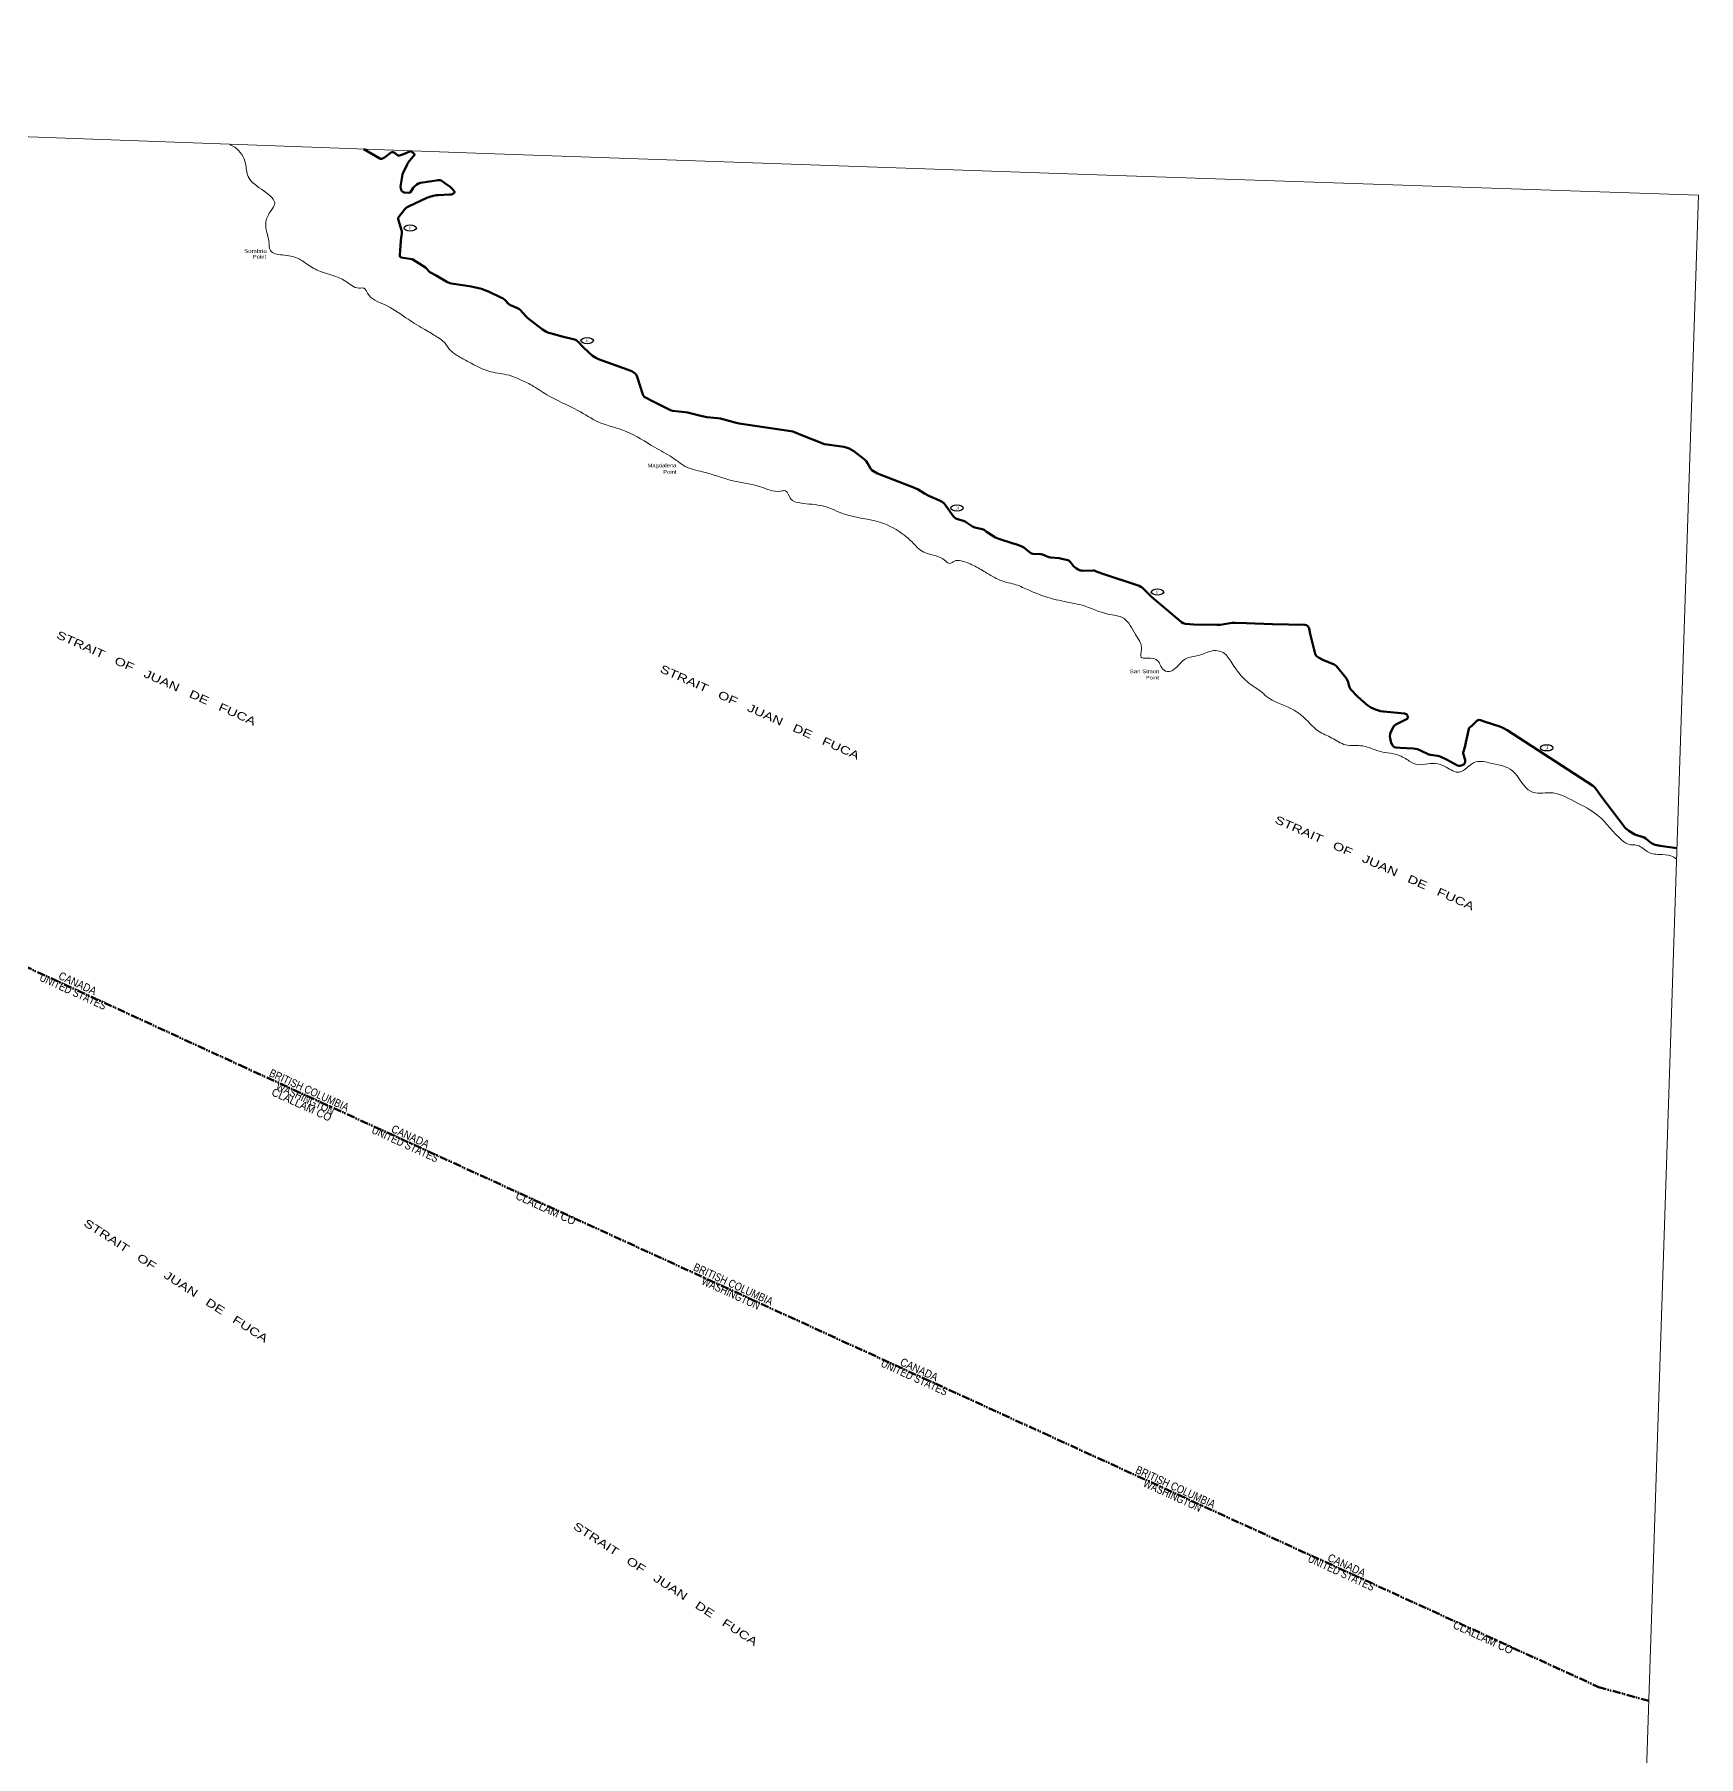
# Model space of a CAD drawing. Header units: feet. Extents: x -955330 to -733631, y 195788 to 387588.
# Drawn here: x -816808 to -733631, y 301494 to 387588 of the extents above; entities that cross this region are included whole.
import ezdxf
from ezdxf.enums import TextEntityAlignment as Align

# ---------------------------------------------------------------- set-up
doc = ezdxf.new("R2010")
doc.units = ezdxf.units.FT
doc.header["$LTSCALE"] = 80
doc.linetypes.add('DASH_DOUBLE_DOT', pattern=[9.2, 5, -1.2, 0.3, -1.2, 0.3, -1.2])
for name, color, linetype, lineweight in [('10', 7, 'DASH_DOUBLE_DOT', 70), ('17', 7, 'Continuous', 25), ('23', 7, 'Continuous', 70), ('39', 7, 'Continuous', 13), ('4', 7, 'Continuous', 13), ('41', 7, 'Continuous', 13)]:
    doc.layers.add(name, color=color, linetype=linetype, lineweight=lineweight)
doc.layers.add('12', color=7, linetype='Continuous')
doc.layers.add('42', color=7, linetype='Continuous')

msp = doc.modelspace()

# ---------------------------------------------------------------- linework, layer by layer
at = {"layer": '10'}
for p, q in [((-806532.62, 336053.99), (-796537.22, 331480.04)), ((-796537.22, 331480.04), (-766352.18, 317653.51))]:
    msp.add_line(p, q, dxfattribs=at)
for points in [[(-856800.04, 359189.5), (-826686.33, 345329.71), (-806532.62, 336053.99)], [(-766352.18, 317653.51), (-738628, 304968.79), (-736077.85, 304262.05)]]:
    msp.add_lwpolyline(points, dxfattribs=at)
at = {"layer": '17'}
for centre in [(-798025.64, 377908.76), (-789181.22, 372282.52), (-770697.57, 363914.8), (-760674.1, 359711.4), (-741222.75, 351923.57)]:
    msp.add_ellipse(centre, major_axis=(309.24, -1), ratio=0.500121, dxfattribs=at)
at = {"layer": '23'}
for points in [[(-800342.24, 381856.77), (-799547.54, 381386.01), (-799515.75, 381375.44), (-799487.86, 381371.54), (-799458.87, 381372.09), (-799427.63, 381377.12), (-799374.09, 381396.09), (-799318.8, 381429.44), (-798956.93, 381695.15), (-798935.75, 381707.98), (-798921.95, 381711.71), (-798903.4, 381710.22), (-798881.08, 381701.85), (-798756.4, 381630.88), (-798637.93, 381538.92), (-798617.86, 381528.88), (-798605.59, 381527.77), (-798584.4, 381528.88), (-798564.31, 381534.46), (-798370.23, 381602.14), (-798045.54, 381743.59), (-797996.57, 381748.17), (-797963.11, 381735.89), (-797822.3, 381627.32), (-797806.96, 381593.05), (-797811.42, 381565.15), (-798123.75, 381182.24), (-798177.27, 381087.54), (-798380.27, 380675.77), (-798395.89, 380628.9), (-798404.89, 380593.48), (-798510.05, 379982.47), (-798502.96, 379885.7), (-798476.19, 379818.74), (-798440.5, 379751.79), (-798401.29, 379718.27), (-798324.49, 379693.76), (-798066.15, 379674.28), (-798032.26, 379680.37), (-798007.72, 379702.69), (-797872.81, 379912.34), (-797811.41, 379990.59), (-797699.87, 380086.56), (-797608.4, 380142.36), (-797566.02, 380157.98), (-797510.45, 380170.43), (-796615.7, 380305.28), (-796546.51, 380300.58), (-796481.85, 380278.5), (-796290.5, 380158.05), (-796027.52, 379973.24), (-795897.38, 379836.6), (-795839.38, 379777.45), (-795814.84, 379737.28), (-795809.47, 379705.67), (-795828.23, 379668.09), (-795857.23, 379641.31), (-795890.69, 379621.22), (-795959.84, 379594.44), (-796066.32, 379578.96), (-796606.78, 379558.73), (-796715.43, 379548.49), (-796798.62, 379535.3), (-796872.24, 379517.45), (-797039.55, 379466.11), (-797191.45, 379411.71), (-798114.77, 378994.21), (-798212.96, 378932.71), (-798288.8, 378856.82), (-798601.12, 378477.41), (-798627.89, 378414.92), (-798633.63, 378345.47), (-798462.81, 377805.63), (-798452.64, 377734.06), (-798449.42, 377640.47), (-798485.11, 377426.21), (-798502.16, 377272.79), (-798511.11, 377012.22), (-798551.93, 376559.1), (-798545.35, 376505.57), (-798529.73, 376473.21), (-798502.96, 376447.55), (-798480.31, 376439.09), (-797945.26, 376356.04), (-797894.67, 376336.89), (-797260.29, 375938.68), (-797206.86, 375888.47), (-797098.49, 375748.58), (-797050.7, 375707.69), (-796735.49, 375535.44), (-796200.77, 375218.92), (-796074.73, 375170.07), (-795973.23, 375143.04), (-795296.3, 375045.1), (-794980.63, 374985.61)], [(-794980.63, 374985.61), (-794537.64, 374886.77), (-794412.88, 374849.78), (-794348.39, 374821.62), (-794121.76, 374729.58), (-793489.16, 374437.13), (-793384.74, 374384.01), (-793345.45, 374359.74), (-793300.21, 374320.8), (-793097.65, 374111.1), (-793063.58, 374081.2), (-793021.99, 374054.62), (-792660.23, 373901.7), (-792596.87, 373868.54), (-792550.66, 373832.72), (-792238.08, 373490.14), (-792144.02, 373405.09), (-791412.87, 372845.05), (-791252.19, 372744), (-791118.18, 372674.65), (-791033.81, 372646.12), (-790427.12, 372481.52), (-789875.16, 372355.66), (-789753.41, 372314.59), (-789653.36, 372240.09), (-789355.82, 371920.78), (-788909.39, 371521.2), (-788752.22, 371418.49), (-788622.89, 371359.39), (-786954.93, 370748.14), (-786834.6, 370672.88), (-786769.91, 370617.4), (-786709.84, 370557.3), (-786678.98, 370476.78), (-786542.52, 370049.8), (-786400.24, 369584.15), (-786363.27, 369514.8), (-786327.16, 369476.52), (-786206.16, 369399.23), (-785981.33, 369287.18), (-785018.59, 368809.78), (-784916.68, 368777.35), (-784281.7, 368704.66), (-784159.1, 368684.96), (-783441.3, 368506.62), (-783207.19, 368463.06), (-782671.17, 368407.58), (-782522.92, 368381.89), (-781741.45, 368177.45), (-781585.26, 368146.38), (-778996.41, 367752.91), (-778909.76, 367730.31), (-778826.59, 367702.57), (-778507.86, 367567.08), (-777315.54, 367111.93), (-777186.17, 367080.76), (-776839.74, 367044.76), (-776590.08, 367011.42), (-776354.41, 366969.81), (-776234.27, 366932.83), (-776081.78, 366881.97), (-775966.69, 366820.26), (-775859.97, 366752.53), (-775336.53, 366359.27), (-775217.67, 366246.3), (-775162.21, 366153.84), (-775025.29, 365892.45), (-774954.27, 365811.73), (-774875.72, 365747.01), (-774664.7, 365643.49), (-772818.58, 364929.22), (-772629.96, 364831.65), (-772317.01, 364633.14), (-772112.42, 364526.53), (-771565.55, 364286.18), (-771437.77, 364216.78), (-771345.35, 364138.19), (-771231.24, 364004.35), (-770874.02, 363481.72), (-770809.33, 363417), (-770757.32, 363388.32), (-770291.78, 363232.08), (-770218.8, 363192.31), (-769923.52, 362996.28), (-769806.59, 362945.45), (-769433.26, 362861.05), (-769344.5, 362816.01), (-769228.12, 362727.26), (-768768.15, 362441.08), (-768605.16, 362372.19), (-767890.02, 362144.52)], [(-767890.02, 362144.52), (-767756.41, 362101.98), (-767482.81, 362008.04), (-767357.52, 361937.63), (-767008.1, 361662.23), (-766960.12, 361635.98), (-766909.29, 361625.58), (-766556.85, 361612.8), (-766486.48, 361603.62), (-766419.48, 361583.97), (-766100.96, 361453.43), (-766012.83, 361434.88), (-765592.33, 361402.52), (-765524.34, 361391.21), (-765155.66, 361298.5), (-765121, 361284.63), (-765092.44, 361266.45), (-765044.76, 361224.53), (-764861.37, 360988.61)], [(-764861.37, 360988.61), (-764729.2, 360885.2), (-764643.78, 360833.24), (-764539.9, 360797.43), (-764466.02, 360782.43), (-764401.62, 360776.93), (-763903.94, 360794.14), (-763847.34, 360787.05), (-763773.47, 360763.95), (-763462.76, 360643.99), (-761597.66, 360023.09), (-761501.91, 359978.7), (-761441.89, 359932.5), (-761285.71, 359792.64), (-760968.34, 359477.37), (-759480.4, 358200.56), (-759391.94, 358149.52), (-759271.9, 358126.43), (-758852.29, 358094.93), (-757707.57, 358065.11), (-757545.14, 358071), (-756935.7, 358168), (-756793.66, 358178.4), (-756246.99, 358151.66), (-754934.58, 358099.31), (-753318.02, 358070.63), (-753232.87, 358057.15), (-753182.08, 358024.81), (-753119.97, 357954), (-753094.36, 357895.48), (-753038.83, 357629.71), (-752788.17, 356622.76), (-752738.85, 356521.29), (-752628.05, 356433.52), (-752402.89, 356322.15), (-751838.54, 356087.09), (-751748.03, 356020.99), (-751223, 355385.67), (-751155.22, 355262.57), (-751076.73, 354953.08), (-751022.54, 354862.76), (-750673.62, 354487.2), (-750378.97, 354226.23)], [(-750378.97, 354226.23), (-750167.22, 354038.68), (-750005.59, 353939.17), (-749779.35, 353846.79), (-749525.42, 353754.41), (-749386.14, 353733.3), (-748336.38, 353638.96), (-748271.89, 353621.61), (-748232.66, 353604.28), (-748179.81, 353540.63), (-748154.16, 353464.56), (-748151.85, 353432.22), (-748163.4, 353410.28), (-748202.34, 353380.6), (-748434.05, 353261.41), (-748768.23, 353086.94), (-748828.25, 353045.37), (-748873.42, 352988.38), (-749026.77, 352671.22), (-749047.13, 352604.92), (-749056.79, 352507.24), (-749049.86, 352402.15), (-749019.85, 352248.57), (-748994.83, 352180.05), (-748932.13, 352049.94), (-748883.63, 351990.15), (-748837.48, 351962.18), (-748747.44, 351939.08), (-748549.14, 351919.73), (-747893.3, 351890.58), (-747792.4, 351877.5), (-747680.91, 351852.47), (-747525.83, 351792.42), (-747106.09, 351598.42), (-747036.27, 351581.41), (-746674.4, 351529.13), (-746600.8, 351507.61), (-746519.73, 351474.86), (-746235.95, 351343.09), (-745673.66, 351045.02), (-745612.49, 351030.26), (-745557.09, 351030.26), (-745501.68, 351039.5), (-745454.27, 351054.61), (-745370.1, 351094.93), (-745324.74, 351143.36), (-745307.77, 351175.76), (-745298.53, 351221.95), (-745296.22, 351282), (-745301.3, 351328.75), (-745399.58, 351645.15), (-745400.11, 351693.11), (-745312.43, 351963.81), (-745111.68, 352871.04), (-745088.46, 352917.18), (-745053.83, 352961.06), (-744953.91, 353043.48), (-744707.56, 353270.55), (-744649.77, 353304.1), (-744594.44, 353319.05), (-744527.49, 353302.88), (-744299.05, 353216.21), (-743565.46, 352997.04), (-743405.56, 352931.04), (-743193.1, 352806.88), (-738935.75, 350041.14), (-738830.08, 349951.69), (-738751.59, 349857), (-738507.49, 349527.53), (-737300.84, 347921.63), (-737117.17, 347773.77), (-736906.24, 347646.09), (-736807.83, 347598.24), (-736357.77, 347433.11), (-736272.25, 347385.76), (-736119.45, 347264.36), (-735976.76, 347150.18), (-735889.04, 347099.37), (-735797.88, 347067.43), (-735555.05, 347025.46), (-734709.06, 346912.63)]]:
    msp.add_lwpolyline(points, dxfattribs=at)
at = {"layer": '39'}
for points in [[(-807050.51, 382094.7), (-806800.07, 381946.2), (-806442.27, 381581.77), (-806255.8, 381130.05), (-806126.41, 380486.57), (-805884.87, 380167.79), (-805015.34, 379509.9), (-804799.89, 379166.68), (-804981.33, 378785.21), (-805236.38, 378220.89), (-805195.72, 377689.53), (-805093.03, 377248.82), (-805016.44, 376783.66), (-804418.03, 376563.27), (-803624.51, 376387.34), (-803155.11, 376086.78), (-802518.99, 375739), (-801289.41, 375271.96), (-800569.8, 374904.78), (-800325.98, 374897.26), (-800157.8, 374648.06), (-799318.72, 374083.66), (-798239, 373419.29), (-797365.42, 372879.08), (-796755.11, 372515.27), (-796287.72, 372155.87), (-796046.47, 371828.68), (-795686.07, 371539.9), (-795115.93, 371223.58)], [(-795115.93, 371223.58), (-793992.9, 370721.92), (-793084.62, 370546.87), (-792554.76, 370342.7), (-791952.38, 370051.58), (-791196.84, 369577.8), (-789646.8, 368789.34), (-788609.58, 368212.9), (-787233.23, 367742.93), (-785817.24, 366959.12), (-784945.56, 366447.54), (-784486.74, 366127.61), (-784281.6, 365993.82), (-783409.98, 365727.14), (-781907.12, 365278.12), (-780516.66, 364976.56), (-779526.04, 364756.42), (-779273.85, 364773.01), (-779010.58, 364375.42), (-778548.03, 364165.14), (-777362.43, 364005.81), (-776319.18, 363606.5), (-774513.29, 363189.2), (-773310.81, 362539.47), (-772830.87, 362100.58), (-772522.27, 361802.75), (-771784.98, 361532.28), (-771314.63, 361304.85), (-771051.71, 361143.72), (-770829.59, 361262.69), (-770485.53, 361267.66), (-769790.13, 360998.64), (-769197.84, 360657.19), (-768802.89, 360432.38), (-768223.91, 360192.73), (-767832.75, 360103.16), (-767170.86, 359835.31), (-766003.09, 359397.91), (-764922.2, 359162.49)], [(-764922.2, 359162.49), (-764446.07, 359052.08), (-763155.89, 358611.2), (-762363.09, 358398.51), (-761776.75, 357591.89), (-761475.31, 356828.65), (-761488.53, 356456.75), (-761220.75, 356405.48), (-760636.22, 356259), (-760462.81, 355923.16), (-760199.84, 355736.65), (-759746.35, 355933.05), (-759267.31, 356374), (-758629.58, 356538.85), (-757769.77, 356789.36), (-757394.4, 356683.72), (-756965.84, 356178.56), (-756475.67, 355510.56), (-755887.22, 355000.06), (-755541.61, 354768.48), (-755222.75, 354495.48), (-753980.95, 353878.5), (-753486.87, 353557.33), (-752622.24, 352758.33), (-751960.47, 352414.62), (-751273.45, 352070.07), (-750416.04, 352016.01), (-749474.47, 351722.19), (-748871.31, 351625.86), (-748281.66, 351386.11), (-747760.84, 351106.36), (-746799.14, 351141.9), (-746249.47, 350962.73), (-745584.69, 350703.55), (-745197.31, 350936), (-744757.64, 351217.49), (-744009.92, 351158.63), (-742936.72, 350775.78), (-741996.35, 349737.3), (-741544.35, 349654.48), (-741063.2, 349680.7), (-739831.93, 349241.79), (-738660.45, 348542.54), (-737457.71, 347300.65), (-737036.07, 347074.99), (-736749.96, 347065.42), (-736205.4, 346742.56), (-735604.34, 346587.06), (-735008.38, 346524.82), (-734729.18, 346355.76)], [(-824657.91, 304786.52), (-824400.9, 304855.88), (-824120.16, 304777.03), (-823827.07, 304703.79), (-823598.88, 304529.97), (-823205, 304089.73), (-822871.03, 303891.88), (-822330.49, 303670.35), (-822079.58, 303416.98), (-821701.6, 303211.47), (-821389.74, 303060.84), (-821415.86, 302970.96), (-821419.42, 302843.93), (-821250.62, 302694.47), (-820982.49, 302420.29), (-820931.67, 302200.44), (-820867.43, 302056.81), (-820655.73, 301966.35), (-820288.17, 301753.14), (-820291.04, 301595.8), (-820202.85, 301217.15), (-819972.6, 300768.74), (-819656.61, 300482.73), (-818945.92, 300188.4), (-818155.11, 300020.34), (-817929.34, 300066.62), (-817650.79, 299983.81), (-817397.18, 299883.75), (-816990.27, 299786.18), (-816709.31, 299620.53), (-816509.15, 299542.6), (-815941.74, 299519.92), (-815763.94, 299345.92), (-815405.58, 299106.8), (-815050.38, 299025.24), (-814733.9, 298842.15), (-814218.1, 298653.82), (-813618.67, 298625.95), (-813033.89, 298493.64), (-812632.59, 298222.69), (-812353.15, 298160.03), (-811307.69, 297869.67), (-810675.17, 297677.09), (-809695.79, 297167.1), (-809514.74, 296837.55), (-809430.93, 296450.99), (-809425.3, 295982.5), (-809575.55, 295957.69), (-809709.36, 295893.93), (-809791.76, 295578.01), (-809952.12, 295460.72), (-809959, 295166.28), (-809793.21, 294764.62), (-809560.57, 294370.62), (-809263.06, 294030.78), (-808811.42, 293620.74), (-808288.75, 293359.49), (-806668.45, 293032.05), (-806167.49, 293102.63), (-805878.19, 293172.84), (-805478.18, 293101.76), (-805305.38, 292905.73), (-805074.57, 292699.52), (-804974.66, 292312.37), (-804708.05, 291957.51), (-804317.34, 291858.51), (-804047.94, 291842.64), (-803900.39, 291714.15), (-803516.88, 291726.43), (-802767.25, 291630.51), (-802646.57, 291486.84), (-802359.92, 291312.91), (-802009.05, 291316.28), (-801456.95, 291281.73), (-801170.43, 291226.94), (-800969.38, 291353.12), (-800688.02, 291655.74), (-800117.06, 292002.45), (-799826.34, 292208.98), (-799447.88, 292448.26), (-799088.78, 292639.06), (-798960.4, 292854.4), (-798716.43, 292902.04), (-798503.72, 292926.59), (-798592.04, 293026.69), (-798839.63, 293080.11), (-798988.6, 292992.68), (-799206.07, 292722.05), (-799435.29, 292597.17), (-799760.02, 292362.74), (-800391.59, 291980.02)]]:
    msp.add_spline(points, degree=3, dxfattribs=at)
at = {"layer": '4'}
for points in [[(-947494.3, 387588.46), (-916945.33, 386361.51), (-886396.98, 385121.24), (-855846.94, 383922.98), (-825295.3, 382766.75), (-794742.09, 381652.54)], [(-794742.09, 381652.54), (-764187.38, 380580.36), (-733631.22, 379550.22)], [(-733631.22, 379550.22), (-739699.92, 195787.95), (-770508.84, 196826.62), (-801316.3, 197907.67), (-832122.26, 199031.09), (-862926.63, 200196.88), (-893729.37, 201405.05)]]:
    msp.add_lwpolyline(points, dxfattribs=at)

# ---------------------------------------------------------------- texts
at = {"layer": '10'}
for s, rotation, width, p in [('UNITED STATES', 335.411, 0.85, (-816593.64, 340301.85)), ('CANADA', 335.411, 0.9, (-815646.59, 340386.13)), ('BRITISH COLUMBIA', 335.411, 0.85, (-805112.31, 335523.44)), ('WASHINGTON', 335.411, 0.85, (-804772.02, 334866.04)), ('UNITED STATES', 335.411, 0.85, (-799991.94, 332677.87)), ('CANADA', 335.411, 0.9, (-799013.65, 332730.9)), ('BRITISH COLUMBIA', 335.389, 0.85, (-783913.51, 325820.16)), ('WASHINGTON', 335.389, 0.85, (-783506.31, 325123.78)), ('UNITED STATES', 335.389, 0.85, (-774539.72, 321012.92)), ('CANADA', 335.389, 0.9, (-773581.98, 321077.82)), ('BRITISH COLUMBIA', 335.414, 0.85, (-761808.58, 315684.64)), ('WASHINGTON', 335.414, 0.85, (-761428.36, 315016.44)), ('UNITED STATES', 335.414, 0.85, (-753198.52, 311251.6)), ('CANADA', 335.414, 0.9, (-752211.35, 311293.59))]:
    msp.add_text(s, height=400, rotation=rotation, dxfattribs=dict(at, width=width)).set_placement(p)
at = {"layer": '12', "width": 0.95}
for rotation, p in [(335.411, (-804996.55, 334570.2)), (335.389, (-792796.4, 329389.47)), (335.414, (-745946.22, 307939.04))]:
    msp.add_text('CLALLAM CO', height=400, rotation=rotation, dxfattribs=at).set_placement(p)
at = {"layer": '17', "width": 0.6}
for p in [(-798022.94, 377840.45), (-789178.52, 372214.21), (-770694.86, 363846.49), (-760671.4, 359643.09), (-741220.05, 351855.26)]:
    msp.add_text('14', height=140, dxfattribs=at).set_placement(p, align=Align.CENTER)
at = {"layer": '41', "width": 1.35}
for rotation, p in [(336, (-815747.59, 357428.17)), (336, (-785582.46, 355726.9)), (336, (-754851.81, 348188.5)), (327, (-814387.23, 328063.72)), (327, (-789916.99, 312909.56))]:
    msp.add_text('STRAIT   OF   JUAN   DE   FUCA', height=400, rotation=rotation, dxfattribs=at).set_placement(p)
at = {"layer": '42'}
for s, width, p in [('Sombrio', 1.25, (-805761.03, 376668.41)), ('Point', 1.2, (-805559.54, 376383.98)), ('Magdalena', 1.2, (-785444.29, 365951.36)), ('Point', 1.2, (-785046.91, 365627.75)), ('San Simon', 1.25, (-761320.84, 355655.65)), ('Point', 1.2, (-760933.01, 355341.54))]:
    msp.add_text(s, height=181.5, dxfattribs=dict(at, width=width)).set_placement(p, align=Align.CENTER)

doc.saveas('drawing.dxf')
